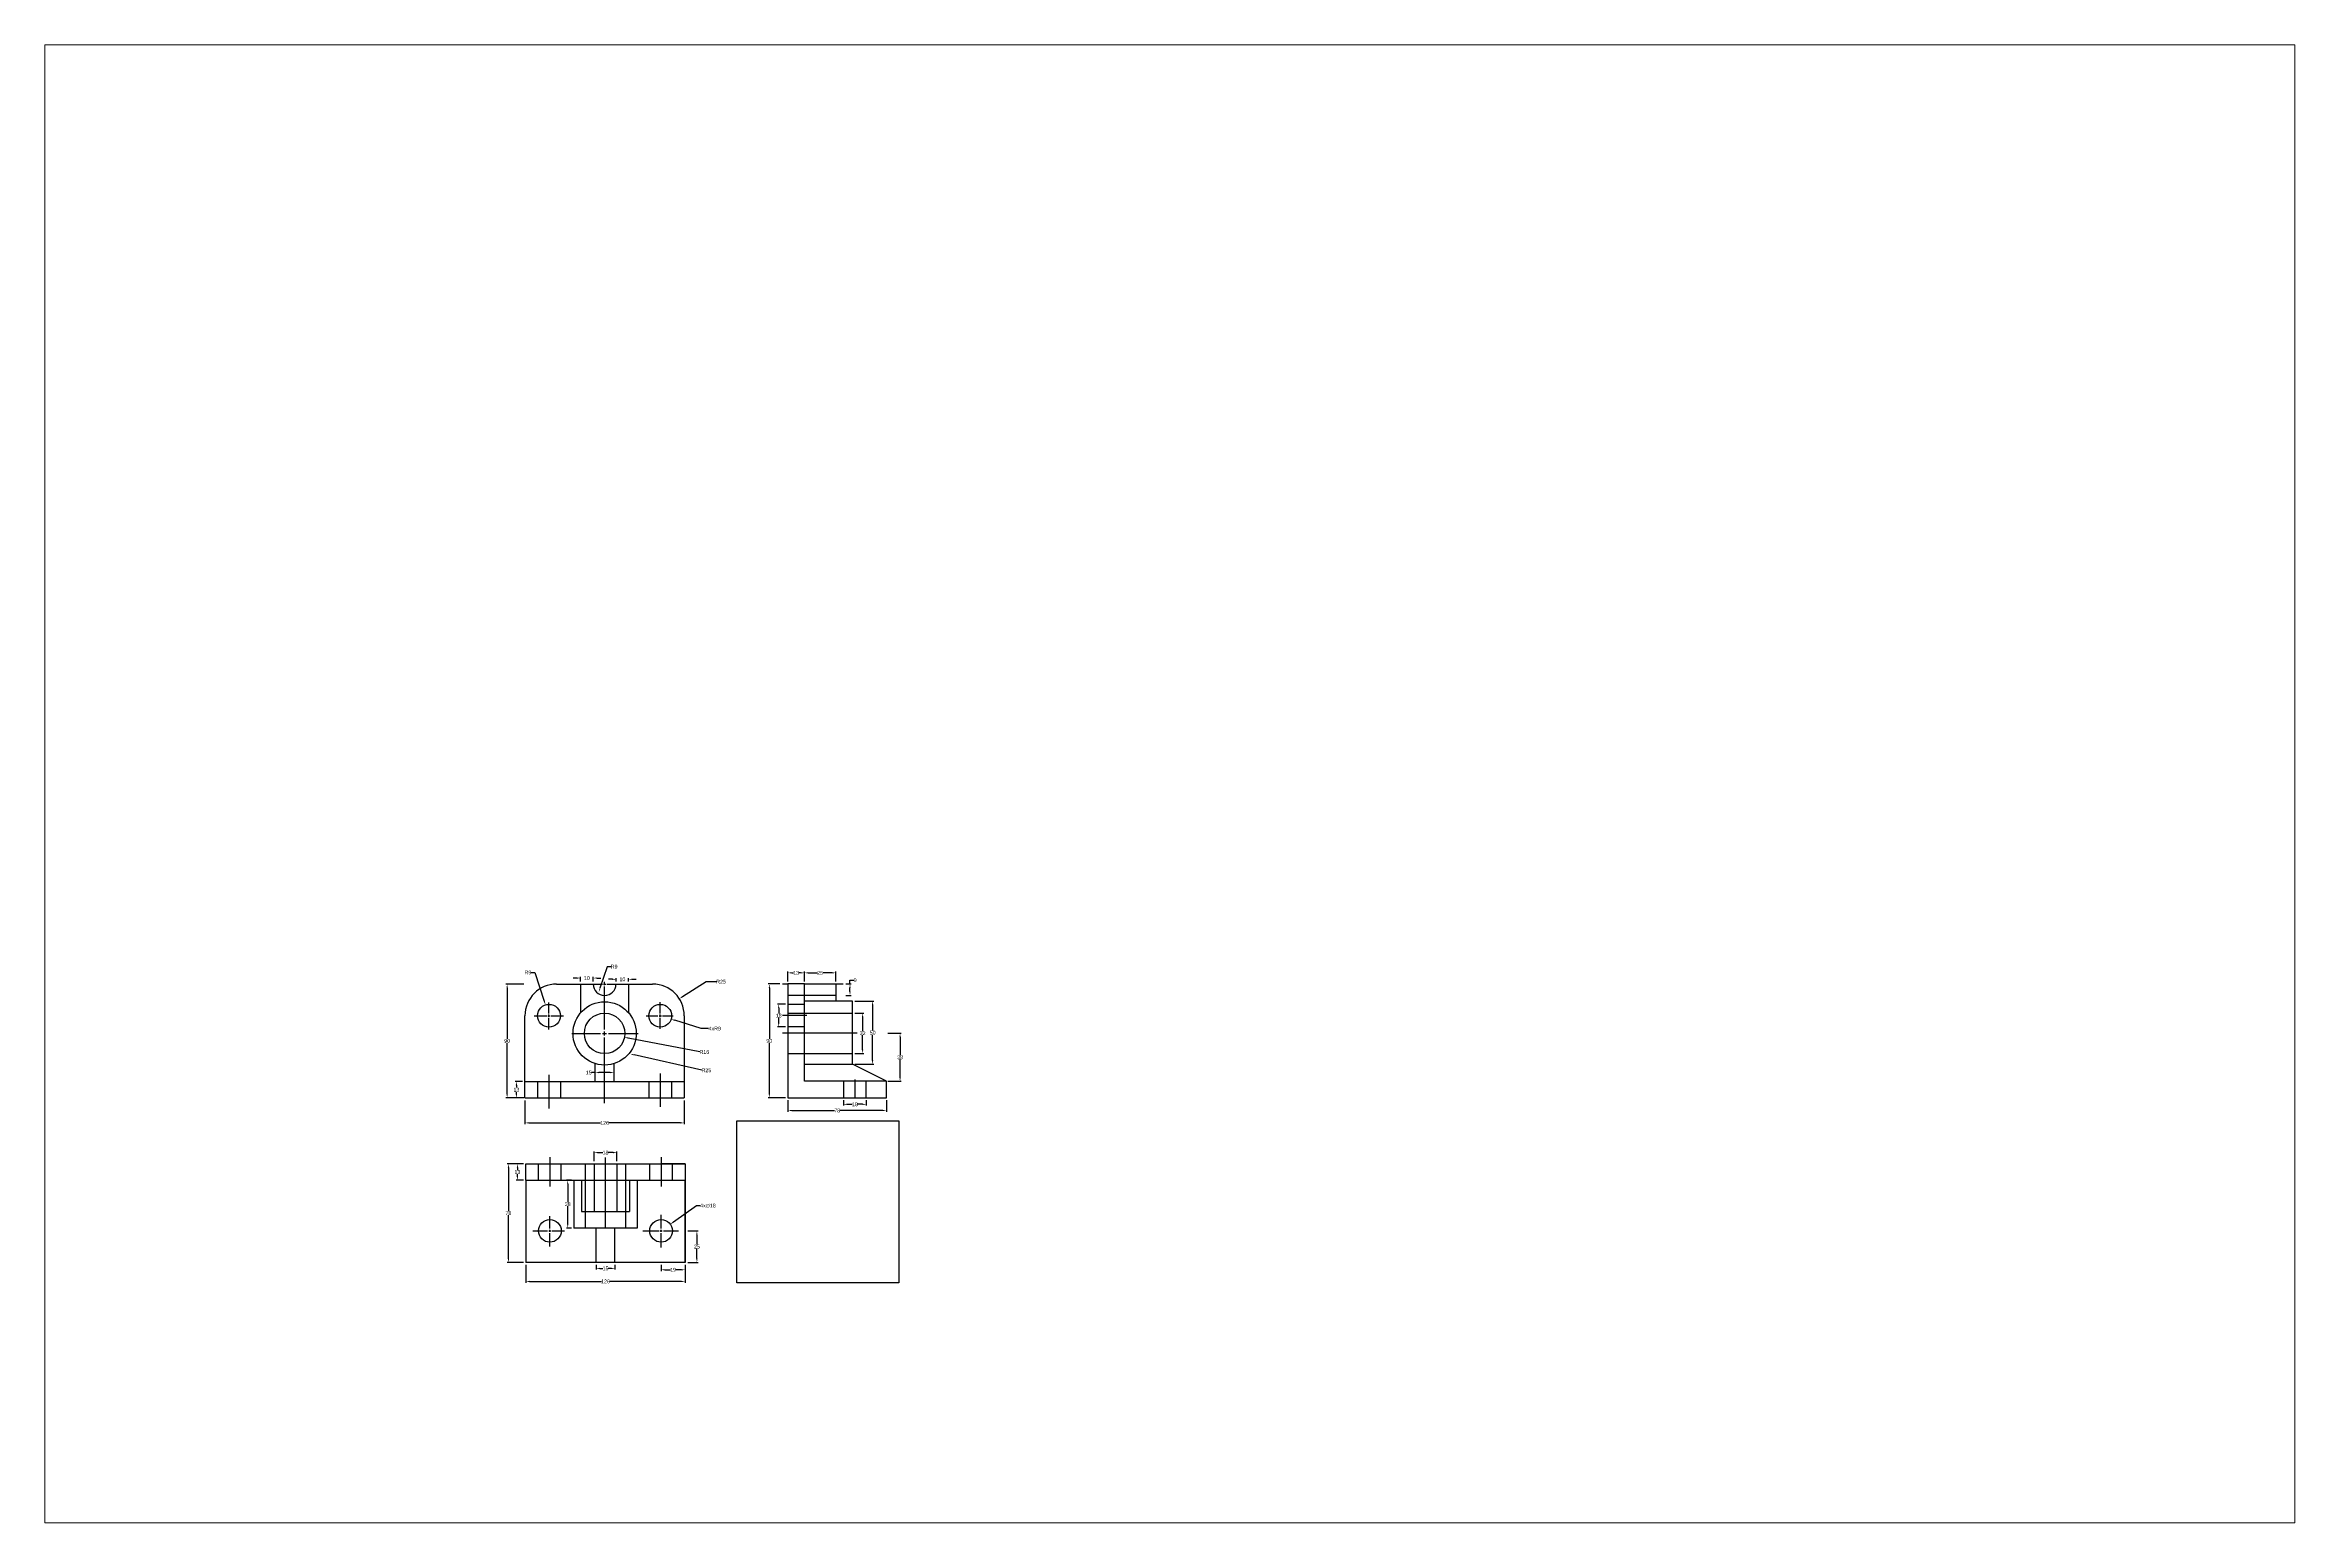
# Paper-space layout 'Layout1' of a CAD drawing. Header units: inches. Extents: x 0 to 22.7, y 0 to 14.9.
# The model-space entities are those that its viewports show. They can reach past a viewport. Long polylines and large blocks are cut down to what shows.
import ezdxf

# ---------------------------------------------------------------- set-up
doc = ezdxf.new("R2010")
doc.units = ezdxf.units.IN
doc.header["$MEASUREMENT"] = 0
for name, pattern in [('CENTER2', [1.125, 0.75, -0.125, 0.125, -0.125]), ('CENTERX2', [4, 2.5, -0.5, 0.5, -0.5]), ('DASHED2', [0.375, 0.25, -0.125]), ('DASHEDX2', [1.5, 1, -0.5])]:
    doc.linetypes.add(name, pattern=pattern)
doc.layers.add('Centre line', color=100, linetype='CENTERX2')
doc.layers.add('Dotted', color=50, linetype='DASHEDX2')
doc.styles.get("Standard").update_dxf_attribs({"font": 'arial.ttf'})
doc.dimstyles.get("Standard").update_dxf_attribs({"dimtxt": 3, "dimasz": 3, "dimexe": 1, "dimexo": 2, "dimgap": 0.09, "dimtad": 0, "dimtih": 1, "dimtoh": 1, "dimdec": 0, "dimzin": 0, "dimdsep": 46, "dimtxsty": 'Standard', "dimcen": 0.09, "dimclrd": 2, "dimclrt": 3, "dimadec": 0, "dimazin": 0, "dimtfac": 1, "dimtdec": 0, "dimtofl": 0, "dimtmove": 0, "dimatfit": 3, "dimfxl": 5, "dimtolj": 1, "dimtzin": 0, "dimarcsym": 0})
picture_1 = doc.add_image_def('image1.jpg', size_in_pixel=(564, 564))

# ---------------------------------------------------------------- blocks, each defined once
blk = doc.blocks.new('*U1')
at = {"color": 0, "linetype": 'CENTER2', "ltscale": 5, "transparency": 16777216}
for p, q in [((-9.1, 0), (-1.8, 0)), ((0, 0.9), (0, 1.7)), ((1.8, 0), (9.1, 0)), ((0, -9.1), (0, -1.8))]:
    blk.add_line(p, q, dxfattribs=at)
at = {"color": 0, "linetype": 'Continuous', "ltscale": 5, "transparency": 16777216}
for p, q in [((-0.9, 0), (0.9, 0)), ((0, -0.9), (0, 0.9))]:
    blk.add_line(p, q, dxfattribs=at)
blk = doc.blocks.new('*U2')
at = {"color": 0, "linetype": 'CENTER2', "ltscale": 5, "transparency": 16777216}
for p, q in [((-11.2, 0), (-1.8, 0)), ((0, 1.8), (0, 10.6)), ((1.8, 0), (10.3, 0)), ((0, -10.5), (0, -1.8))]:
    blk.add_line(p, q, dxfattribs=at)
at = {"color": 0, "linetype": 'Continuous', "ltscale": 5, "transparency": 16777216}
for p, q in [((-0.9, 0), (0.9, 0)), ((0, -0.9), (0, 0.9))]:
    blk.add_line(p, q, dxfattribs=at)
blk = doc.blocks.new('*U3')
at = {"color": 0, "linetype": 'CENTER2', "ltscale": 5, "transparency": 16777216}
for p, q in [((-11.8, 0), (-1.8, 0)), ((0, 1.8), (0, 10.5)), ((1.8, 0), (11.6, 0)), ((0, -11), (0, -1.8))]:
    blk.add_line(p, q, dxfattribs=at)
at = {"color": 0, "linetype": 'Continuous', "ltscale": 5, "transparency": 16777216}
for p, q in [((-0.9, 0), (0.9, 0)), ((0, -0.9), (0, 0.9))]:
    blk.add_line(p, q, dxfattribs=at)
blk = doc.blocks.new('*U4')
at = {"color": 0, "linetype": 'CENTER2', "ltscale": 5, "transparency": 16777216}
for p, q in [((0, 3.2), (0, 30)), ((-26, 0), (-3.2, 0)), ((3.2, 0), (26.6, 0)), ((0, -55.12), (0, -3.2))]:
    blk.add_line(p, q, dxfattribs=at)
at = {"color": 0, "linetype": 'Continuous', "ltscale": 5, "transparency": 16777216}
for p, q in [((-1.6, 0), (1.6, 0)), ((0, -1.6), (0, 1.6))]:
    blk.add_line(p, q, dxfattribs=at)
blk = doc.blocks.new('*D5')
at = {"color": 0, "lineweight": -2, "transparency": 16777216}
for p, q in [((108.6, 170.9), (108.6, 152.1)), ((234.6, 170.9), (234.6, 152.1))]:
    blk.add_line(p, q, dxfattribs=at)
at = {"color": 2, "lineweight": -2, "transparency": 16777216}
for p, q in [((111.6, 153.1), (168.4, 153.1)), ((231.6, 153.1), (174.9, 153.1))]:
    blk.add_line(p, q, dxfattribs=at)
at = {"color": 2, "transparency": 16777216}
for points in [[(111.6, 153.6), (111.6, 152.6), (108.6, 153.1)], [(231.6, 153.6), (231.6, 152.6), (234.6, 153.1)]]:
    blk.add_solid(points, dxfattribs=at)
at = {"layer": 'Defpoints', "color": 0, "transparency": 16777216}
for p in [(108.6, 172.9), (234.6, 172.9), (234.6, 153.1)]:
    blk.add_point(p, dxfattribs=at)
at = {"color": 3, "transparency": 16777216, "insert": (171.6, 153.1), "char_height": 3, "attachment_point": 5}
blk.add_mtext('\\A1;126', dxfattribs=at)
blk = doc.blocks.new('*D6')
at = {"color": 2, "lineweight": -2, "transparency": 16777216}
for p, q in [((251.8, 264.8), (233.2, 252.9)), ((260, 264.8), (251.8, 264.8))]:
    blk.add_line(p, q, dxfattribs=at)
at = {"color": 0, "lineweight": -2, "transparency": 16777216}
for p, q in [((209.6, 237.9), (209.7, 237.9)), ((209.6, 237.8), (209.6, 237.9))]:
    blk.add_line(p, q, dxfattribs=at)
at = {"color": 2, "transparency": 16777216}
blk.add_solid([(233, 253.4), (233.5, 252.5), (230.7, 251.3)], dxfattribs=at)
at = {"layer": 'Defpoints', "color": 0, "transparency": 16777216}
for p in [(230.7, 251.3), (209.6, 237.9)]:
    blk.add_point(p, dxfattribs=at)
at = {"color": 3, "transparency": 16777216, "insert": (263.7, 264.8), "char_height": 3, "attachment_point": 5}
blk.add_mtext('\\A1;R25', dxfattribs=at)
blk = doc.blocks.new('*D7')
at = {"color": 2, "lineweight": -2, "transparency": 16777216}
for p, q in [((164.1, 192.9), (161.1, 192.9)), ((176.1, 192.9), (167.1, 192.9))]:
    blk.add_line(p, q, dxfattribs=at)
at = {"color": 0, "lineweight": -2, "transparency": 16777216}
for p, q in [((164.1, 187.9), (164.1, 193.9)), ((179.1, 187.9), (179.1, 193.9))]:
    blk.add_line(p, q, dxfattribs=at)
at = {"color": 2, "transparency": 16777216}
for points in [[(167.1, 193.4), (167.1, 192.4), (164.1, 192.9)], [(176.1, 193.4), (176.1, 192.4), (179.1, 192.9)]]:
    blk.add_solid(points, dxfattribs=at)
at = {"layer": 'Defpoints', "color": 0, "transparency": 16777216}
for p in [(164.1, 185.9), (179.1, 192.9), (179.1, 185.9)]:
    blk.add_point(p, dxfattribs=at)
at = {"color": 3, "transparency": 16777216, "insert": (159, 192.9), "char_height": 3, "attachment_point": 5}
blk.add_mtext('\\A1;15', dxfattribs=at)
blk = doc.blocks.new('*D8')
at = {"color": 0, "lineweight": -2, "transparency": 16777216}
for p, q in [((215.6, 237.9), (215.7, 237.9)), ((215.6, 237.8), (215.6, 237.9))]:
    blk.add_line(p, q, dxfattribs=at)
at = {"color": 2, "lineweight": -2, "transparency": 16777216}
for p, q in [((247.9, 227.7), (227.1, 234.3)), ((253.8, 227.7), (247.9, 227.7))]:
    blk.add_line(p, q, dxfattribs=at)
at = {"color": 2, "transparency": 16777216}
blk.add_solid([(227.2, 234.7), (226.9, 233.8), (224.2, 235.2)], dxfattribs=at)
at = {"layer": 'Defpoints', "color": 0, "transparency": 16777216}
for p in [(215.6, 237.9), (224.2, 235.2)]:
    blk.add_point(p, dxfattribs=at)
at = {"color": 3, "transparency": 16777216, "insert": (258.7, 227.7), "char_height": 3, "attachment_point": 5}
blk.add_mtext('\\A1;4xR9', dxfattribs=at)
blk = doc.blocks.new('*D9')
at = {"color": 0, "lineweight": -2, "transparency": 16777216}
for p, q in [((171.6, 223.9), (171.7, 223.9)), ((171.6, 223.8), (171.6, 223.9))]:
    blk.add_line(p, q, dxfattribs=at)
at = {"color": 2, "lineweight": -2, "transparency": 16777216}
blk.add_line((246.8, 209.2), (190.3, 220.2), dxfattribs=at)
at = {"color": 2, "transparency": 16777216}
blk.add_solid([(190.4, 220.7), (190.2, 219.7), (187.3, 220.8)], dxfattribs=at)
at = {"layer": 'Defpoints', "color": 0, "transparency": 16777216}
for p in [(171.6, 223.9), (187.3, 220.8)]:
    blk.add_point(p, dxfattribs=at)
at = {"color": 3, "transparency": 16777216, "insert": (250.5, 209.2), "char_height": 3, "attachment_point": 5}
blk.add_mtext('\\A1;R16', dxfattribs=at)
blk = doc.blocks.new('*D10')
at = {"color": 0, "lineweight": -2, "transparency": 16777216}
for p, q in [((180.8, 264.9), (180.8, 267.7)), ((190.6, 264.9), (190.6, 267.7))]:
    blk.add_line(p, q, dxfattribs=at)
at = {"color": 2, "lineweight": -2, "transparency": 16777216}
for p, q in [((177.8, 266.7), (174.8, 266.7)), ((193.6, 266.7), (196.6, 266.7))]:
    blk.add_line(p, q, dxfattribs=at)
at = {"color": 2, "transparency": 16777216}
for points in [[(177.8, 267.2), (177.8, 266.2), (180.8, 266.7)], [(193.6, 267.2), (193.6, 266.2), (190.6, 266.7)]]:
    blk.add_solid(points, dxfattribs=at)
at = {"layer": 'Defpoints', "color": 0, "transparency": 16777216}
for p in [(180.8, 262.9), (190.6, 266.7), (190.6, 262.9)]:
    blk.add_point(p, dxfattribs=at)
at = {"color": 3, "transparency": 16777216, "insert": (185.7, 266.7), "char_height": 3, "attachment_point": 5}
blk.add_mtext('\\A1;10', dxfattribs=at)
blk = doc.blocks.new('*D11')
at = {"color": 2, "lineweight": -2, "transparency": 16777216}
for p, q in [((149.6, 267.7), (146.6, 267.7)), ((165.6, 267.7), (168.6, 267.7))]:
    blk.add_line(p, q, dxfattribs=at)
at = {"color": 0, "lineweight": -2, "transparency": 16777216}
for p, q in [((152.6, 264.9), (152.6, 268.7)), ((162.6, 264.9), (162.6, 268.7))]:
    blk.add_line(p, q, dxfattribs=at)
at = {"color": 2, "transparency": 16777216}
for points in [[(149.6, 268.2), (149.6, 267.2), (152.6, 267.7)], [(165.6, 268.2), (165.6, 267.2), (162.6, 267.7)]]:
    blk.add_solid(points, dxfattribs=at)
at = {"layer": 'Defpoints', "color": 0, "transparency": 16777216}
for p in [(162.6, 267.7), (152.6, 262.9), (162.6, 262.9)]:
    blk.add_point(p, dxfattribs=at)
at = {"color": 3, "transparency": 16777216, "insert": (157.6, 267.7), "char_height": 3, "attachment_point": 5}
blk.add_mtext('\\A1;10', dxfattribs=at)
blk = doc.blocks.new('*U12')
at = {"color": 0, "linetype": 'CENTER2', "ltscale": 5, "transparency": 16777216}
for p, q in [((-13.6, 0), (-1.8, 0)), ((0, 1.8), (0, 11.7)), ((1.8, 0), (11.6, 0)), ((0, -12.4), (0, -1.8))]:
    blk.add_line(p, q, dxfattribs=at)
at = {"color": 0, "linetype": 'Continuous', "ltscale": 5, "transparency": 16777216}
for p, q in [((-0.9, 0), (0.9, 0)), ((0, -0.9), (0, 0.9))]:
    blk.add_line(p, q, dxfattribs=at)
blk = doc.blocks.new('*U13')
at = {"color": 0, "linetype": 'CENTER2', "ltscale": 5, "transparency": 16777216}
for p, q in [((-14.6, 0), (-1.8, 0)), ((0, 1.8), (0, 12.8)), ((1.8, 0), (13.7, 0)), ((0, -13.1), (0, -1.8))]:
    blk.add_line(p, q, dxfattribs=at)
at = {"color": 0, "linetype": 'Continuous', "ltscale": 5, "transparency": 16777216}
for p, q in [((-0.9, 0), (0.9, 0)), ((0, -0.9), (0, 0.9))]:
    blk.add_line(p, q, dxfattribs=at)
blk = doc.blocks.new('*D14')
at = {"color": 0, "lineweight": -2, "transparency": 16777216}
for p, q in [((107.3, 120.7), (94.5, 120.7)), ((107.3, 42.7), (94.5, 42.7))]:
    blk.add_line(p, q, dxfattribs=at)
at = {"color": 2, "lineweight": -2, "transparency": 16777216}
for p, q in [((95.5, 117.7), (95.5, 83.3)), ((95.5, 45.7), (95.5, 80.1))]:
    blk.add_line(p, q, dxfattribs=at)
at = {"color": 2, "transparency": 16777216}
for points in [[(95, 117.7), (96, 117.7), (95.5, 120.7)], [(95, 45.7), (96, 45.7), (95.5, 42.7)]]:
    blk.add_solid(points, dxfattribs=at)
at = {"layer": 'Defpoints', "color": 0, "transparency": 16777216}
for p in [(95.5, 120.7), (109.3, 120.7), (109.3, 42.7)]:
    blk.add_point(p, dxfattribs=at)
at = {"color": 3, "transparency": 16777216, "insert": (95.5, 81.7), "char_height": 3, "attachment_point": 5}
blk.add_mtext('\\A1;78', dxfattribs=at)
blk = doc.blocks.new('*D15')
at = {"color": 0, "lineweight": -2, "transparency": 16777216}
for p, q in [((107.3, 120.7), (101.6, 120.7)), ((107.3, 107.7), (101.6, 107.7))]:
    blk.add_line(p, q, dxfattribs=at)
at = {"color": 2, "lineweight": -2, "transparency": 16777216}
for p, q in [((102.6, 117.7), (102.6, 115.8)), ((102.6, 110.7), (102.6, 112.6))]:
    blk.add_line(p, q, dxfattribs=at)
at = {"color": 2, "transparency": 16777216}
for points in [[(102.1, 117.7), (103.1, 117.7), (102.6, 120.7)], [(102.1, 110.7), (103.1, 110.7), (102.6, 107.7)]]:
    blk.add_solid(points, dxfattribs=at)
at = {"layer": 'Defpoints', "color": 0, "transparency": 16777216}
for p in [(102.6, 107.7), (109.3, 120.7), (109.3, 107.7)]:
    blk.add_point(p, dxfattribs=at)
at = {"color": 3, "transparency": 16777216, "insert": (102.6, 114.2), "char_height": 3, "attachment_point": 5}
blk.add_mtext('\\A1;13', dxfattribs=at)
blk = doc.blocks.new('*D16')
at = {"color": 0, "lineweight": -2, "transparency": 16777216}
for p, q in [((106.6, 185.9), (100.8, 185.9)), ((106.6, 172.9), (100.8, 172.9))]:
    blk.add_line(p, q, dxfattribs=at)
at = {"color": 2, "lineweight": -2, "transparency": 16777216}
for p, q in [((101.8, 182.9), (101.8, 181)), ((101.8, 175.9), (101.8, 177.7))]:
    blk.add_line(p, q, dxfattribs=at)
at = {"color": 2, "transparency": 16777216}
for points in [[(101.3, 182.9), (102.3, 182.9), (101.8, 185.9)], [(101.3, 175.9), (102.3, 175.9), (101.8, 172.9)]]:
    blk.add_solid(points, dxfattribs=at)
at = {"layer": 'Defpoints', "color": 0, "transparency": 16777216}
for p in [(101.8, 185.9), (108.6, 185.9), (108.6, 172.9)]:
    blk.add_point(p, dxfattribs=at)
at = {"color": 3, "transparency": 16777216, "insert": (101.8, 179.4), "char_height": 3, "attachment_point": 5}
blk.add_mtext('\\A1;13', dxfattribs=at)
blk = doc.blocks.new('*D17')
at = {"color": 2, "lineweight": -2, "transparency": 16777216}
for p, q in [((113.4, 272.1), (116.4, 272.1)), ((116.4, 272.1), (123.9, 249.3))]:
    blk.add_line(p, q, dxfattribs=at)
at = {"color": 0, "lineweight": -2, "transparency": 16777216}
for p, q in [((127.6, 237.9), (127.7, 237.9)), ((127.6, 237.8), (127.6, 237.9))]:
    blk.add_line(p, q, dxfattribs=at)
at = {"color": 2, "transparency": 16777216}
blk.add_solid([(124.4, 249.4), (123.4, 249.1), (124.8, 246.4)], dxfattribs=at)
at = {"layer": 'Defpoints', "color": 0, "transparency": 16777216}
for p in [(124.8, 246.4), (127.6, 237.9)]:
    blk.add_point(p, dxfattribs=at)
at = {"color": 3, "transparency": 16777216, "insert": (110.9, 272.1), "char_height": 3, "attachment_point": 5}
blk.add_mtext('\\A1;R9', dxfattribs=at)
blk = doc.blocks.new('*D18')
at = {"color": 0, "lineweight": -2, "transparency": 16777216}
for p, q in [((164.8, 40.7), (164.8, 37)), ((179.8, 40.7), (179.8, 37))]:
    blk.add_line(p, q, dxfattribs=at)
at = {"color": 2, "lineweight": -2, "transparency": 16777216}
for p, q in [((167.8, 38), (170.2, 38)), ((176.8, 38), (174.4, 38))]:
    blk.add_line(p, q, dxfattribs=at)
at = {"color": 2, "transparency": 16777216}
for points in [[(167.8, 38.5), (167.8, 37.5), (164.8, 38)], [(176.8, 38.5), (176.8, 37.5), (179.8, 38)]]:
    blk.add_solid(points, dxfattribs=at)
at = {"layer": 'Defpoints', "color": 0, "transparency": 16777216}
for p in [(164.8, 42.7), (179.8, 42.7), (179.8, 38)]:
    blk.add_point(p, dxfattribs=at)
at = {"color": 3, "transparency": 16777216, "insert": (172.3, 38), "char_height": 3, "attachment_point": 5}
blk.add_mtext('\\A1;15', dxfattribs=at)
blk = doc.blocks.new('*D19')
at = {"color": 0, "lineweight": -2, "transparency": 16777216}
for p, q in [((145.3, 107.7), (141.4, 107.7)), ((145.3, 69.9), (141.4, 69.9))]:
    blk.add_line(p, q, dxfattribs=at)
at = {"color": 2, "lineweight": -2, "transparency": 16777216}
for p, q in [((142.4, 104.7), (142.4, 90.4)), ((142.4, 72.9), (142.4, 87.2))]:
    blk.add_line(p, q, dxfattribs=at)
at = {"color": 2, "transparency": 16777216}
for points in [[(141.9, 104.7), (142.9, 104.7), (142.4, 107.7)], [(141.9, 72.9), (142.9, 72.9), (142.4, 69.9)]]:
    blk.add_solid(points, dxfattribs=at)
at = {"layer": 'Defpoints', "color": 0, "transparency": 16777216}
for p in [(147.3, 107.7), (142.4, 69.9), (147.3, 69.9)]:
    blk.add_point(p, dxfattribs=at)
at = {"color": 3, "transparency": 16777216, "insert": (142.4, 88.8), "char_height": 3, "attachment_point": 5}
blk.add_mtext('\\A1;38', dxfattribs=at)
blk = doc.blocks.new('*D20')
at = {"color": 0, "lineweight": -2, "transparency": 16777216}
for p, q in [((237.3, 67.6), (245.6, 67.6)), ((237.3, 42.7), (245.6, 42.7))]:
    blk.add_line(p, q, dxfattribs=at)
at = {"color": 2, "lineweight": -2, "transparency": 16777216}
for p, q in [((244.6, 64.6), (244.6, 56.8)), ((244.6, 45.7), (244.6, 53.5))]:
    blk.add_line(p, q, dxfattribs=at)
at = {"color": 2, "transparency": 16777216}
for points in [[(244.1, 64.6), (245.1, 64.6), (244.6, 67.6)], [(244.1, 45.7), (245.1, 45.7), (244.6, 42.7)]]:
    blk.add_solid(points, dxfattribs=at)
at = {"layer": 'Defpoints', "color": 0, "transparency": 16777216}
for p in [(235.3, 67.6), (244.6, 67.6), (235.3, 42.7)]:
    blk.add_point(p, dxfattribs=at)
at = {"color": 3, "transparency": 16777216, "insert": (244.6, 55.2), "char_height": 3, "attachment_point": 5}
blk.add_mtext('\\A1;25', dxfattribs=at)
blk = doc.blocks.new('*D21')
at = {"color": 0, "lineweight": -2, "transparency": 16777216}
for p, q in [((163.3, 122.7), (163.3, 130.6)), ((181.3, 122.7), (181.3, 130.6))]:
    blk.add_line(p, q, dxfattribs=at)
at = {"color": 2, "lineweight": -2, "transparency": 16777216}
for p, q in [((166.3, 129.6), (170.2, 129.6)), ((178.3, 129.6), (174.4, 129.6))]:
    blk.add_line(p, q, dxfattribs=at)
at = {"color": 2, "transparency": 16777216}
for points in [[(166.3, 130.1), (166.3, 129.1), (163.3, 129.6)], [(178.3, 130.1), (178.3, 129.1), (181.3, 129.6)]]:
    blk.add_solid(points, dxfattribs=at)
at = {"layer": 'Defpoints', "color": 0, "transparency": 16777216}
for p in [(181.3, 129.6), (163.3, 120.7), (181.3, 120.7)]:
    blk.add_point(p, dxfattribs=at)
at = {"color": 3, "transparency": 16777216, "insert": (172.3, 129.6), "char_height": 3, "attachment_point": 5}
blk.add_mtext('\\A1;18', dxfattribs=at)
blk = doc.blocks.new('*D22')
at = {"color": 2, "lineweight": -2, "transparency": 16777216}
for p, q in [((244.2, 87.6), (226.1, 74.7)), ((247.2, 87.6), (244.2, 87.6))]:
    blk.add_line(p, q, dxfattribs=at)
at = {"color": 0, "lineweight": -2, "transparency": 16777216}
for p, q in [((216.2, 67.7), (216.4, 67.7)), ((216.3, 67.6), (216.3, 67.8))]:
    blk.add_line(p, q, dxfattribs=at)
at = {"color": 2, "transparency": 16777216}
blk.add_solid([(225.8, 75.1), (226.4, 74.3), (223.6, 72.9)], dxfattribs=at)
at = {"layer": 'Defpoints', "color": 0, "transparency": 16777216}
for p in [(223.6, 72.9), (209, 62.5)]:
    blk.add_point(p, dxfattribs=at)
at = {"color": 3, "transparency": 16777216, "insert": (253.3, 87.6), "char_height": 3, "attachment_point": 5}
blk.add_mtext('\\A1;4x∅18', dxfattribs=at)
blk = doc.blocks.new('*D23')
at = {"color": 0, "lineweight": -2, "transparency": 16777216}
for p, q in [((216.2, 40.7), (216.2, 35.9)), ((235.3, 40.7), (235.3, 35.9))]:
    blk.add_line(p, q, dxfattribs=at)
at = {"color": 2, "lineweight": -2, "transparency": 16777216}
for p, q in [((219.2, 36.9), (223.7, 36.9)), ((232.3, 36.9), (227.9, 36.9))]:
    blk.add_line(p, q, dxfattribs=at)
at = {"color": 2, "transparency": 16777216}
for points in [[(219.2, 37.4), (219.2, 36.4), (216.2, 36.9)], [(232.3, 37.4), (232.3, 36.4), (235.3, 36.9)]]:
    blk.add_solid(points, dxfattribs=at)
at = {"layer": 'Defpoints', "color": 0, "transparency": 16777216}
for p in [(216.2, 42.7), (216.2, 36.9), (235.3, 42.7)]:
    blk.add_point(p, dxfattribs=at)
at = {"color": 3, "transparency": 16777216, "insert": (225.8, 36.9), "char_height": 3, "attachment_point": 5}
blk.add_mtext('\\A1;19', dxfattribs=at)
blk = doc.blocks.new('*D24')
at = {"color": 0, "lineweight": -2, "transparency": 16777216}
for p, q in [((109.3, 40.7), (109.3, 26.7)), ((235.3, 40.7), (235.3, 26.7))]:
    blk.add_line(p, q, dxfattribs=at)
at = {"color": 2, "lineweight": -2, "transparency": 16777216}
for p, q in [((112.3, 27.7), (169, 27.7)), ((232.3, 27.7), (175.6, 27.7))]:
    blk.add_line(p, q, dxfattribs=at)
at = {"color": 2, "transparency": 16777216}
for points in [[(112.3, 28.2), (112.3, 27.2), (109.3, 27.7)], [(232.3, 28.2), (232.3, 27.2), (235.3, 27.7)]]:
    blk.add_solid(points, dxfattribs=at)
at = {"layer": 'Defpoints', "color": 0, "transparency": 16777216}
for p in [(109.3, 42.7), (235.3, 42.7), (235.3, 27.7)]:
    blk.add_point(p, dxfattribs=at)
at = {"color": 3, "transparency": 16777216, "insert": (172.3, 27.7), "char_height": 3, "attachment_point": 5}
blk.add_mtext('\\A1;126', dxfattribs=at)
blk = doc.blocks.new('*D26')
at = {"color": 0, "lineweight": -2, "transparency": 16777216}
for p, q in [((316.6, 171), (316.6, 161.9)), ((394.6, 171), (394.6, 161.9))]:
    blk.add_line(p, q, dxfattribs=at)
at = {"color": 2, "lineweight": -2, "transparency": 16777216}
for p, q in [((319.6, 162.9), (353.4, 162.9)), ((391.6, 162.9), (357.9, 162.9))]:
    blk.add_line(p, q, dxfattribs=at)
at = {"color": 2, "transparency": 16777216}
for points in [[(319.6, 163.4), (319.6, 162.4), (316.6, 162.9)], [(391.6, 163.4), (391.6, 162.4), (394.6, 162.9)]]:
    blk.add_solid(points, dxfattribs=at)
at = {"layer": 'Defpoints', "color": 0, "transparency": 16777216}
for p in [(316.6, 173), (394.6, 173), (394.6, 162.9)]:
    blk.add_point(p, dxfattribs=at)
at = {"color": 3, "transparency": 16777216, "insert": (355.6, 162.9), "char_height": 3, "attachment_point": 5}
blk.add_mtext('\\A1;78', dxfattribs=at)
blk = doc.blocks.new('*D27')
at = {"color": 0, "lineweight": -2, "transparency": 16777216}
for p, q in [((310.3, 263), (300.9, 263)), ((314.6, 173), (300.9, 173))]:
    blk.add_line(p, q, dxfattribs=at)
at = {"color": 2, "lineweight": -2, "transparency": 16777216}
for p, q in [((301.9, 260), (301.9, 219.6)), ((301.9, 176), (301.9, 216.4))]:
    blk.add_line(p, q, dxfattribs=at)
at = {"color": 2, "transparency": 16777216}
for points in [[(301.4, 260), (302.4, 260), (301.9, 263)], [(301.4, 176), (302.4, 176), (301.9, 173)]]:
    blk.add_solid(points, dxfattribs=at)
at = {"layer": 'Defpoints', "color": 0, "transparency": 16777216}
for p in [(301.9, 263), (312.3, 263), (316.6, 173)]:
    blk.add_point(p, dxfattribs=at)
at = {"color": 3, "transparency": 16777216, "insert": (301.9, 218), "char_height": 3, "attachment_point": 5}
blk.add_mtext('\\A1;90', dxfattribs=at)
blk = doc.blocks.new('*D28')
at = {"color": 0, "lineweight": -2, "transparency": 16777216}
for p, q in [((369.6, 249.5), (384.6, 249.5)), ((369.6, 199.5), (384.6, 199.5))]:
    blk.add_line(p, q, dxfattribs=at)
at = {"color": 2, "lineweight": -2, "transparency": 16777216}
for p, q in [((383.6, 246.5), (383.6, 226.1)), ((383.6, 202.5), (383.6, 222.9))]:
    blk.add_line(p, q, dxfattribs=at)
at = {"color": 2, "transparency": 16777216}
for points in [[(383.1, 246.5), (384.1, 246.5), (383.6, 249.5)], [(383.1, 202.5), (384.1, 202.5), (383.6, 199.5)]]:
    blk.add_solid(points, dxfattribs=at)
at = {"layer": 'Defpoints', "color": 0, "transparency": 16777216}
for p in [(367.6, 249.5), (367.6, 199.5), (383.6, 199.5)]:
    blk.add_point(p, dxfattribs=at)
at = {"color": 3, "transparency": 16777216, "insert": (383.6, 224.5), "char_height": 3, "attachment_point": 5}
blk.add_mtext('\\A1;50', dxfattribs=at)
blk = doc.blocks.new('*D29')
at = {"color": 0, "lineweight": -2, "transparency": 16777216}
for p, q in [((369.6, 240), (376.7, 240)), ((369.6, 208), (376.7, 208))]:
    blk.add_line(p, q, dxfattribs=at)
at = {"color": 2, "lineweight": -2, "transparency": 16777216}
for p, q in [((375.7, 237), (375.7, 225.6)), ((375.7, 211), (375.7, 222.4))]:
    blk.add_line(p, q, dxfattribs=at)
at = {"color": 2, "transparency": 16777216}
for points in [[(375.2, 237), (376.2, 237), (375.7, 240)], [(375.2, 211), (376.2, 211), (375.7, 208)]]:
    blk.add_solid(points, dxfattribs=at)
at = {"layer": 'Defpoints', "color": 0, "transparency": 16777216}
for p in [(367.6, 240), (367.6, 208), (375.7, 208)]:
    blk.add_point(p, dxfattribs=at)
at = {"color": 3, "transparency": 16777216, "insert": (375.7, 224), "char_height": 3, "attachment_point": 5}
blk.add_mtext('\\A1;32', dxfattribs=at)
blk = doc.blocks.new('*D30')
at = {"color": 0, "lineweight": -2, "transparency": 16777216}
for p, q in [((314.6, 247), (308.3, 247)), ((314.6, 229), (308.3, 229))]:
    blk.add_line(p, q, dxfattribs=at)
at = {"color": 2, "lineweight": -2, "transparency": 16777216}
for p, q in [((309.3, 244), (309.3, 239.6)), ((309.3, 232), (309.3, 236.4))]:
    blk.add_line(p, q, dxfattribs=at)
at = {"color": 2, "transparency": 16777216}
for points in [[(308.8, 244), (309.8, 244), (309.3, 247)], [(308.8, 232), (309.8, 232), (309.3, 229)]]:
    blk.add_solid(points, dxfattribs=at)
at = {"layer": 'Defpoints', "color": 0, "transparency": 16777216}
for p in [(309.3, 247), (316.6, 247), (316.6, 229)]:
    blk.add_point(p, dxfattribs=at)
at = {"color": 3, "transparency": 16777216, "insert": (309.3, 238), "char_height": 3, "attachment_point": 5}
blk.add_mtext('\\A1;18', dxfattribs=at)
blk = doc.blocks.new('*D31')
at = {"color": 0, "lineweight": -2, "transparency": 16777216}
for p, q in [((360.6, 171), (360.6, 166.8)), ((378.6, 171), (378.6, 166.8))]:
    blk.add_line(p, q, dxfattribs=at)
at = {"color": 2, "lineweight": -2, "transparency": 16777216}
for p, q in [((363.6, 167.8), (367.5, 167.8)), ((375.6, 167.8), (371.7, 167.8))]:
    blk.add_line(p, q, dxfattribs=at)
at = {"color": 2, "transparency": 16777216}
for points in [[(363.6, 168.3), (363.6, 167.3), (360.6, 167.8)], [(375.6, 168.3), (375.6, 167.3), (378.6, 167.8)]]:
    blk.add_solid(points, dxfattribs=at)
at = {"layer": 'Defpoints', "color": 0, "transparency": 16777216}
for p in [(360.6, 173), (378.6, 173), (378.6, 167.8)]:
    blk.add_point(p, dxfattribs=at)
at = {"color": 3, "transparency": 16777216, "insert": (369.6, 167.8), "char_height": 3, "attachment_point": 5}
blk.add_mtext('\\A1;18', dxfattribs=at)
blk = doc.blocks.new('*D32')
at = {"color": 0, "lineweight": -2, "transparency": 16777216}
for p, q in [((316.6, 265), (316.6, 272.8)), ((329.6, 265), (329.6, 272.8))]:
    blk.add_line(p, q, dxfattribs=at)
at = {"color": 2, "lineweight": -2, "transparency": 16777216}
for p, q in [((319.6, 271.8), (321, 271.8)), ((326.6, 271.8), (325.2, 271.8))]:
    blk.add_line(p, q, dxfattribs=at)
at = {"color": 2, "transparency": 16777216}
for points in [[(319.6, 272.3), (319.6, 271.3), (316.6, 271.8)], [(326.6, 272.3), (326.6, 271.3), (329.6, 271.8)]]:
    blk.add_solid(points, dxfattribs=at)
at = {"layer": 'Defpoints', "color": 0, "transparency": 16777216}
for p in [(329.6, 271.8), (316.6, 263), (329.6, 263)]:
    blk.add_point(p, dxfattribs=at)
at = {"color": 3, "transparency": 16777216, "insert": (323.1, 271.8), "char_height": 3, "attachment_point": 5}
blk.add_mtext('\\A1;13', dxfattribs=at)
blk = doc.blocks.new('*D33')
at = {"color": 0, "lineweight": -2, "transparency": 16777216}
for p, q in [((329.6, 265), (329.6, 272.8)), ((354.6, 265), (354.6, 272.8))]:
    blk.add_line(p, q, dxfattribs=at)
at = {"color": 2, "lineweight": -2, "transparency": 16777216}
for p, q in [((332.6, 271.8), (339.9, 271.8)), ((351.6, 271.8), (344.4, 271.8))]:
    blk.add_line(p, q, dxfattribs=at)
at = {"color": 2, "transparency": 16777216}
for points in [[(332.6, 272.3), (332.6, 271.3), (329.6, 271.8)], [(351.6, 272.3), (351.6, 271.3), (354.6, 271.8)]]:
    blk.add_solid(points, dxfattribs=at)
at = {"layer": 'Defpoints', "color": 0, "transparency": 16777216}
for p in [(354.6, 271.8), (329.6, 263), (354.6, 263)]:
    blk.add_point(p, dxfattribs=at)
at = {"color": 3, "transparency": 16777216, "insert": (342.1, 271.8), "char_height": 3, "attachment_point": 5}
blk.add_mtext('\\A1;25', dxfattribs=at)

msp = doc.modelspace()

# ---------------------------------------------------------------- linework, layer by layer
at = {"color": 2}
for p, q in [((173.6, 276.7), (167.9, 259.6)), ((176.6, 276.7), (173.6, 276.7)), ((94.5, 259.9), (94.5, 219.5)), ((365.7, 263), (365.7, 266)), ((365.7, 266), (368.7, 266)), ((365.7, 257), (365.7, 260)), ((94.5, 175.9), (94.5, 216.2)), ((405.3, 221), (405.3, 206.6)), ((248.4, 194.7), (195, 206.9)), ((405.3, 189), (405.3, 203.4))]:
    msp.add_line(p, q, dxfattribs=at)
for p, q in [((107.6, 262.9), (93.5, 262.9)), ((133.6, 262.9), (162.6, 262.9)), ((152.6, 262.9), (152.6, 240.1)), ((171.6, 262.9), (171.7, 262.9)), ((171.6, 262.8), (171.6, 262.9)), ((180.6, 262.9), (209.6, 262.9)), ((190.6, 262.9), (190.6, 240.1)), ((329.6, 263), (316.6, 263)), ((316.6, 263), (316.6, 173)), ((329.6, 186), (329.6, 263)), ((329.6, 263), (354.6, 263)), ((367.6, 249.5), (329.6, 249.5)), ((354.6, 263), (354.6, 249.5)), ((362.3, 263), (366.7, 263)), ((362.3, 254), (366.7, 254)), ((367.6, 199.5), (367.6, 249.5)), ((108.6, 172.9), (108.6, 237.9)), ((234.6, 237.9), (234.6, 172.9)), ((395.6, 224), (406.3, 224)), ((164.1, 185.9), (164.1, 200)), ((179.1, 185.9), (179.1, 200)), ((329.6, 199.5), (367.6, 199.5)), ((394.6, 186), (367.6, 199.5)), ((108.6, 172.9), (108.6, 185.9)), ((108.6, 185.9), (234.6, 185.9)), ((108.6, 185.9), (171.6, 185.9)), ((108.6, 185.9), (127.6, 185.9)), ((234.6, 185.9), (234.6, 172.9)), ((394.6, 186), (329.6, 186)), ((394.6, 173), (394.6, 186)), ((395.6, 186), (406.3, 186)), ((107.6, 172.9), (93.5, 172.9)), ((108.6, 172.9), (234.6, 172.9)), ((316.6, 173), (394.6, 173)), ((109.3, 107.7), (109.3, 120.7)), ((109.3, 120.7), (235.3, 120.7)), ((109.3, 107.7), (109.3, 42.7)), ((109.3, 107.7), (235.3, 107.7)), ((147.3, 107.7), (147.3, 69.9)), ((153.3, 107.7), (153.3, 82.9)), ((163.3, 120.7), (163.3, 82.9)), ((172.3, 107.9), (172.3, 107.9)), ((172.3, 107.9), (172.3, 107.9)), ((181.3, 120.7), (181.3, 82.9)), ((191.3, 107.7), (191.3, 82.9)), ((197.3, 107.7), (197.3, 69.9)), ((235.3, 120.7), (216.3, 120.7)), ((235.3, 120.7), (235.3, 108.1)), ((235.3, 120.7), (235.3, 42.7)), ((235.3, 42.7), (235.3, 108.1)), ((153.3, 82.9), (191.3, 82.9)), ((197.3, 69.9), (147.3, 69.9)), ((164.8, 42.7), (164.8, 69.9)), ((179.8, 42.7), (179.8, 69.9)), ((235.3, 42.7), (109.3, 42.7))]:
    msp.add_line(p, q)
at = {"color": 40, "linetype": 'DASHED2', "ltscale": 10, "true_color": 0xf8d731}
for p, q in [((118.6, 185.9), (118.6, 172.9)), ((136.6, 185.9), (136.6, 172.9)), ((206.6, 185.9), (206.6, 172.9)), ((224.6, 185.9), (224.6, 172.9)), ((119.3, 107.8), (119.3, 120.7)), ((137.1, 107.8), (137.1, 120.7)), ((207.3, 108), (207.3, 120.7)), ((225.3, 108), (225.3, 120.7))]:
    msp.add_line(p, q, dxfattribs=at)
at = {"color": 3, "linetype": 'CENTER2', "ltscale": 7}
for p, q in [((127.6, 191.2), (127.6, 164.4)), ((215.6, 192.2), (215.6, 165.7)), ((128.3, 126.1), (128.3, 102.7)), ((216.3, 126.1), (216.3, 102.7))]:
    msp.add_line(p, q, dxfattribs=at)
at = {"color": 3, "linetype": 'CENTER2', "ltscale": 5}
msp.add_line((172.3, 69.9), (172.3, 125.7), dxfattribs=at)
at = {"color": 40, "linetype": 'DASHED2', "ltscale": 4, "true_color": 0xf8d731}
for p, q in [((156.3, 120.7), (156.3, 69.9)), ((188.3, 69.9), (188.3, 120.7))]:
    msp.add_line(p, q, dxfattribs=at)
for centre, radius in [((127.6, 237.9), 9), ((171.6, 223.9), 25), ((171.6, 223.9), 16), ((215.6, 237.9), 9), ((128.3, 67.7), 9), ((216.3, 67.7), 9)]:
    msp.add_circle(centre, radius)
for centre, radius, start, end in [((133.6, 237.9), 25, 90, 180), ((171.6, 262.9), 9, 180, 0), ((209.6, 237.9), 25, 0, 90)]:
    msp.add_arc(centre, radius, start, end)
at = {"color": 2}
for points in [[(94, 259.9), (95, 259.9), (94.5, 262.9)], [(167.5, 259.7), (168.4, 259.4), (167, 256.7)], [(365.2, 260), (366.2, 260), (365.7, 263)], [(365.2, 257), (366.2, 257), (365.7, 254)], [(404.8, 221), (405.8, 221), (405.3, 224)], [(195.1, 207.4), (194.9, 206.4), (192.1, 207.6)], [(404.8, 189), (405.8, 189), (405.3, 186)], [(94, 175.9), (95, 175.9), (94.5, 172.9)]]:
    msp.add_solid(points, dxfattribs=at)
at = {"layer": 'Centre line'}
for p, q in [((312.3, 263), (316.6, 263)), ((354.6, 263), (360.3, 263)), ((331.6, 238), (312.3, 238)), ((371.5, 224), (312.3, 224)), ((369.6, 187.5), (369.6, 173))]:
    msp.add_line(p, q, dxfattribs=at)
at = {"layer": 'Dotted'}
for p, q in [((354.6, 254), (316.6, 254)), ((316.6, 247), (329.6, 247)), ((316.6, 240), (367.6, 240)), ((329.6, 229), (316.6, 229)), ((316.6, 208), (367.6, 208)), ((360.6, 186), (360.6, 173)), ((378.6, 173), (378.6, 186))]:
    msp.add_line(p, q, dxfattribs=at)

# ---------------------------------------------------------------- block references
at = {"color": 3, "linetype": 'CENTER2', "ltscale": 5}
for name, p in [('*U4', (171.6, 223.9)), ('*U1', (171.6, 262.9)), ('*U3', (127.6, 237.9)), ('*U2', (215.6, 237.9)), ('*U12', (128.3, 67.7)), ('*U13', (216.3, 67.7))]:
    msp.add_blockref(name, p, dxfattribs=at)

# ---------------------------------------------------------------- texts
at = {"color": 3, "char_height": 3, "attachment_point": 5}
for s, insert in [('\\A1;R9', (179.1, 276.7)), ('\\A1;9', (369.8, 266)), ('\\A1;90', (94.5, 217.9)), ('\\A1;R25', (252.1, 194.7)), ('\\A1;38', (405.3, 205))]:
    msp.add_mtext(s, dxfattribs=dict(at, insert=insert))

# ---------------------------------------------------------------- dimensions: what is measured, and where the dimension line sits
for center, mpoint, picture, middle in [((127.6, 237.9), (124.8, 246.4), '*D17', (110.9, 272.1)), ((209.6, 237.9), (230.7, 251.3), '*D6', (263.7, 264.8)), ((171.6, 223.9), (187.3, 220.8), '*D9', (246.8, 209.2))]:
    dim = msp.add_radius_dim(center=center, mpoint=mpoint, dimstyle='Standard')
    dim.commit()
    dim.dimension.update_dxf_attribs({"geometry": picture, "text_midpoint": middle, "dimtype": 164})
for base, p1, p2, picture, middle in [((162.6, 267.7), (152.6, 262.9), (162.6, 262.9), '*D11', (157.6, 267.7)), ((190.6, 266.7), (180.8, 262.9), (190.6, 262.9), '*D10', (185.7, 266.7)), ((179.1, 192.9), (164.1, 185.9), (179.1, 185.9), '*D7', (159, 192.9))]:
    dim = msp.add_linear_dim(base=base, p1=p1, p2=p2, dimstyle='Standard')
    dim.commit()
    dim.dimension.update_dxf_attribs({"geometry": picture, "text_midpoint": middle, "dimtype": 160})
for base, p1, p2, picture, middle in [((329.6, 271.8), (316.6, 263), (329.6, 263), '*D32', (323.1, 271.8)), ((354.6, 271.8), (329.6, 263), (354.6, 263), '*D33', (342.1, 271.8)), ((234.6, 153.1), (108.6, 172.9), (234.6, 172.9), '*D5', (171.6, 153.1)), ((394.6, 162.9), (316.6, 173), (394.6, 173), '*D26', (355.6, 162.9)), ((378.6, 167.8), (360.6, 173), (378.6, 173), '*D31', (369.6, 167.8)), ((181.3, 129.6), (163.3, 120.7), (181.3, 120.7), '*D21', (172.3, 129.6)), ((235.3, 27.7), (109.3, 42.7), (235.3, 42.7), '*D24', (172.3, 27.7)), ((179.8, 38), (164.8, 42.7), (179.8, 42.7), '*D18', (172.3, 38)), ((216.2, 36.9), (235.3, 42.7), (216.2, 42.7), '*D23', (225.8, 36.9))]:
    dim = msp.add_linear_dim(base=base, p1=p1, p2=p2, dimstyle='Standard')
    dim.commit()
    dim.dimension.update_dxf_attribs({"geometry": picture, "text_midpoint": middle})
for base, p1, p2, picture, middle in [((301.9, 263), (316.6, 173), (312.3, 263), '*D27', (301.9, 218)), ((383.6, 199.5), (367.6, 249.5), (367.6, 199.5), '*D28', (383.6, 224.5)), ((309.3, 247), (316.6, 229), (316.6, 247), '*D30', (309.3, 238)), ((375.7, 208), (367.6, 240), (367.6, 208), '*D29', (375.7, 224)), ((101.8, 185.9), (108.6, 172.9), (108.6, 185.9), '*D16', (101.8, 179.4)), ((102.6, 107.7), (109.3, 120.7), (109.3, 107.7), '*D15', (102.6, 114.2)), ((142.4, 69.9), (147.3, 107.7), (147.3, 69.9), '*D19', (142.4, 88.8)), ((244.6, 67.6), (235.3, 42.7), (235.3, 67.6), '*D20', (244.6, 55.2))]:
    dim = msp.add_linear_dim(base=base, p1=p1, p2=p2, angle=90, dimstyle='Standard')
    dim.commit()
    dim.dimension.update_dxf_attribs({"geometry": picture, "text_midpoint": middle})
dim = msp.add_radius_dim(center=(215.6, 237.9), mpoint=(224.2, 235.2), text='4x<>', dimstyle='Standard')
dim.commit()
dim.dimension.update_dxf_attribs({"geometry": '*D8', "text_midpoint": (258.7, 227.7), "dimtype": 164})
dim = msp.add_linear_dim(base=(95.5, 120.7), p1=(109.3, 42.7), p2=(109.3, 120.7), angle=90, dimstyle='Standard')
dim.commit()
dim.dimension.update_dxf_attribs({"geometry": '*D14', "text_midpoint": (95.5, 81.7), "dimtype": 160})
dim = msp.add_diameter_dim_2p(p1=(209, 62.5), p2=(223.6, 72.9), text='4x<>', dimstyle='Standard')
dim.commit()
dim.dimension.update_dxf_attribs({"geometry": '*D22', "text_midpoint": (253.3, 87.6), "dimtype": 163})

# ---------------------------------------------------------------- pictures from other files: only their frames are drawn
image = msp.add_image(picture_1, insert=(276.1, 26.5), size_in_units=(128.2, 128.2))
image.dxf.flags = 7

psp = doc.layouts.get("Layout1")

# ---------------------------------------------------------------- viewports
at = {"layer": '0'}
psp.add_viewport(center=(11.361, 7.488), size=(22.653, 14.88182), view_center_point=(618.82, 421.245), view_height=1169.26327, dxfattribs=at)

doc.saveas('drawing.dxf')
